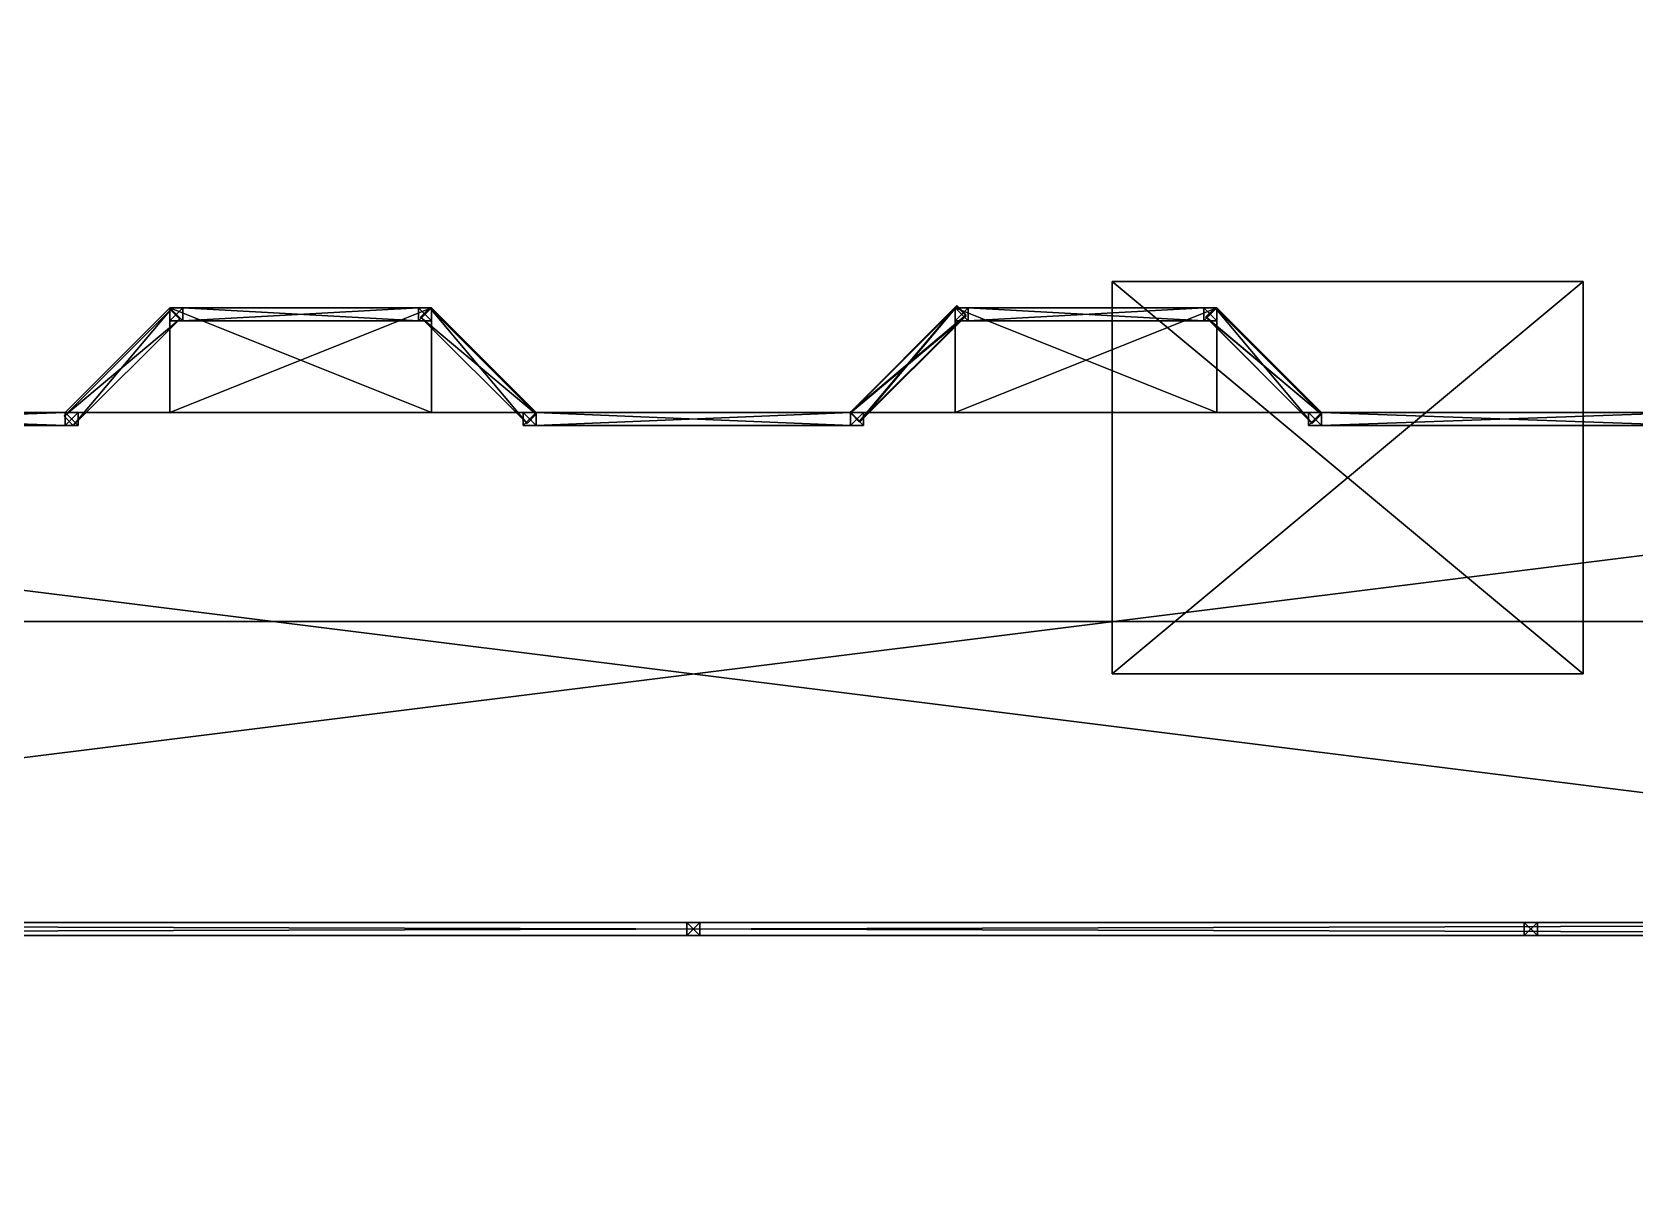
# Model space of a CAD drawing. Extents: x -6144 to 9632, y -5120 to 9632.
# Drawn here: x -1226.1 to -736.2, y -3437.8 to -3083.7 of the extents above; entities that cross this region are included whole.
import ezdxf

# ---------------------------------------------------------------- set-up
doc = ezdxf.new("R2010")
doc.units = 0

msp = doc.modelspace()

# ---------------------------------------------------------------- meshes
at = {"layer": 'OBJECT001', "color": 50}
mesh = msp.add_polyface(dxfattribs=at)
corners = [(-2233, -1429, 4992), (-2233, -1429, -10688), (-2155, -1351, -10688), (-2155, -1351, 4992), (-2155, -3769, 4992), (-2155, -3769, -10688), (-2233, -3691, -10688), (-2233, -3691, 4992), (185, -3691, 4992), (185, -3691, -10688), (107, -3769, -10688), (107, -3769, 4992), (107, -1351, 4992), (107, -1351, -10688), (185, -1429, -10688), (185, -1429, 4992)]
mesh.append_faces([[corners[k] for k in face] for face in [(1, 3, 0), (5, 7, 4), (9, 11, 8), (13, 15, 12), (6, 0, 7), (14, 8, 15), (10, 4, 11), (2, 12, 3), (1, 13, 2), (11, 15, 8)]], dxfattribs={"vtx0": -1})
mesh.append_faces([[corners[k] for k in face] for face in [(1, 5, 10), (1, 10, 9), (1, 9, 14), (1, 14, 13), (11, 7, 0), (11, 0, 3), (11, 3, 12), (11, 12, 15)]], dxfattribs={"vtx0": -1, "vtx2": -1})
mesh.append_faces([[corners[k] for k in face] for face in [(1, 2, 3), (5, 6, 7), (9, 10, 11), (13, 14, 15), (6, 1, 0), (14, 9, 8), (10, 5, 4), (2, 13, 12), (1, 6, 5), (11, 4, 7)]], dxfattribs={"vtx2": -1})
at = {"layer": 'OBJECT1018', "color": 50}
mesh = msp.add_polyface(dxfattribs=at)
corners = [(-1104.527344, -3168, 5356), (-1107.357178, -3170.830078, 5356), (-1074.832031, -3203.359375, 5356), (-1072, -3200.53125, 5356), (-1072, -3200.523438, 5360), (-1074.829834, -3203.357178, 5360), (-1107.359375, -3170.828125, 5360), (-1104.527344, -3168, 5360)]
mesh.append_faces([[corners[k] for k in face] for face in [(1, 3, 0), (5, 7, 4), (0, 6, 1), (2, 4, 3), (3, 7, 0), (1, 5, 2)]], dxfattribs={"vtx0": -1})
mesh.append_faces([[corners[k] for k in face] for face in [(1, 2, 3), (5, 6, 7), (0, 7, 6), (2, 5, 4), (3, 4, 7), (1, 6, 5)]], dxfattribs={"vtx2": -1})
at = {"layer": 'OBJECT1028', "color": 50}
mesh = msp.add_polyface(dxfattribs=at)
corners = [(-1076, -3204, 5360), (-1076, -3204, 5104), (-1076, -3200, 5104), (-1076, -3200, 5360), (-1072, -3200, 5360), (-1072, -3200, 5104), (-1072, -3204, 5104), (-1072, -3204, 5360)]
mesh.append_faces([[corners[k] for k in face] for face in [(1, 3, 0), (5, 7, 4), (6, 0, 7), (2, 4, 3), (1, 5, 2), (3, 7, 0)]], dxfattribs={"vtx0": -1})
mesh.append_faces([[corners[k] for k in face] for face in [(1, 2, 3), (5, 6, 7), (6, 1, 0), (2, 5, 4), (1, 6, 5), (3, 4, 7)]], dxfattribs={"vtx2": -1})
at = {"layer": 'OBJECT1048', "color": 50}
mesh = msp.add_polyface(dxfattribs=at)
corners = [(-1026, -3360, 5316), (-1026, -3360, 5104), (-1026, -3356, 5104), (-1026, -3356, 5316), (-1022, -3356, 5316), (-1022, -3356, 5104), (-1022, -3360, 5104), (-1022, -3360, 5316)]
mesh.append_faces([[corners[k] for k in face] for face in [(1, 3, 0), (5, 7, 4), (6, 0, 7), (2, 4, 3), (1, 5, 2), (3, 7, 0)]], dxfattribs={"vtx0": -1})
mesh.append_faces([[corners[k] for k in face] for face in [(1, 2, 3), (5, 6, 7), (6, 1, 0), (2, 5, 4), (1, 6, 5), (3, 4, 7)]], dxfattribs={"vtx2": -1})
at = {"layer": 'OBJECT1083', "color": 50}
mesh = msp.add_polyface(dxfattribs=at)
corners = [(-1328, -3204, 5312), (-1328, -3204, 5280), (-1328, -3200, 5280), (-1328, -3200, 5312), (-1216, -3200, 5312), (-1216, -3200, 5280), (-1216, -3204, 5280), (-1216, -3204, 5312)]
mesh.append_faces([[corners[k] for k in face] for face in [(1, 3, 0), (5, 7, 4), (6, 0, 7), (2, 4, 3), (1, 5, 2), (3, 7, 0)]], dxfattribs={"vtx0": -1})
mesh.append_faces([[corners[k] for k in face] for face in [(1, 2, 3), (5, 6, 7), (6, 1, 0), (2, 5, 4), (1, 6, 5), (3, 4, 7)]], dxfattribs={"vtx2": -1})
at = {"layer": 'OBJECT1085', "color": 50}
mesh = msp.add_polyface(dxfattribs=at)
corners = [(-1328, -3204, 5316), (-1328, -3204, 5312), (-1328, -3200, 5312), (-1328, -3200, 5316), (-1216, -3200, 5316), (-1216, -3200, 5312), (-1216, -3204, 5312), (-1216, -3204, 5316)]
mesh.append_faces([[corners[k] for k in face] for face in [(1, 3, 0), (5, 7, 4), (6, 0, 7), (2, 4, 3), (1, 5, 2), (3, 7, 0)]], dxfattribs={"vtx0": -1})
mesh.append_faces([[corners[k] for k in face] for face in [(1, 2, 3), (5, 6, 7), (6, 1, 0), (2, 5, 4), (1, 6, 5), (3, 4, 7)]], dxfattribs={"vtx2": -1})
at = {"layer": 'OBJECT1093', "color": 50}
mesh = msp.add_polyface(dxfattribs=at)
corners = [(-1713, -3360, 5312), (-1713, -3360, 5280), (-1713, -3356, 5280), (-1713, -3356, 5312), (-335, -3356, 5312), (-335, -3356, 5280), (-335, -3360, 5280), (-335, -3360, 5312)]
mesh.append_faces([[corners[k] for k in face] for face in [(1, 3, 0), (5, 7, 4), (6, 0, 7), (2, 4, 3), (1, 5, 2), (3, 7, 0)]], dxfattribs={"vtx0": -1})
mesh.append_faces([[corners[k] for k in face] for face in [(1, 2, 3), (5, 6, 7), (6, 1, 0), (2, 5, 4), (1, 6, 5), (3, 4, 7)]], dxfattribs={"vtx2": -1})
at = {"layer": 'OBJECT1122', "color": 50}
mesh = msp.add_polyface(dxfattribs=at)
corners = [(-973.174622, -3203, 5316), (-973.172668, -3203, 5312), (-976, -3200.165527, 5312), (-976, -3200.16748, 5316), (-940.644531, -3170.46875, 5312), (-940.644287, -3170.468994, 5316), (-943.472961, -3167.636475, 5312), (-943.472656, -3167.632813, 5316)]
mesh.append_faces([[corners[k] for k in face] for face in [(1, 3, 0), (1, 5, 4), (2, 7, 3), (2, 4, 6), (0, 7, 5), (6, 5, 7)]], dxfattribs={"vtx0": -1})
mesh.append_faces([[corners[k] for k in face] for face in [(1, 2, 3), (1, 0, 5), (2, 6, 7), (2, 1, 4), (0, 3, 7), (6, 4, 5)]], dxfattribs={"vtx2": -1})
at = {"layer": 'OBJECT1132', "color": 50}
mesh = msp.add_polyface(dxfattribs=at)
corners = [(-1072, -3204, 5312), (-1072, -3204, 5280), (-1072, -3200, 5280), (-1072, -3200, 5312), (-976, -3200, 5312), (-976, -3200, 5280), (-976, -3204, 5280), (-976, -3204, 5312)]
mesh.append_faces([[corners[k] for k in face] for face in [(1, 3, 0), (5, 7, 4), (6, 0, 7), (2, 4, 3), (1, 5, 2), (3, 7, 0)]], dxfattribs={"vtx0": -1})
mesh.append_faces([[corners[k] for k in face] for face in [(1, 2, 3), (5, 6, 7), (6, 1, 0), (2, 5, 4), (1, 6, 5), (3, 4, 7)]], dxfattribs={"vtx2": -1})
at = {"layer": 'OBJECT1152', "color": 50}
mesh = msp.add_polyface(dxfattribs=at)
corners = [(-766, -3360, 5104), (-770, -3360, 5104), (-770, -3360, 5316), (-766, -3360, 5316), (-770, -3356, 5104), (-766, -3356, 5104), (-766, -3356, 5316), (-770, -3356, 5316)]
mesh.append_faces([[corners[k] for k in face] for face in [(1, 3, 0), (5, 7, 4), (4, 0, 5), (2, 6, 3), (1, 7, 2), (5, 3, 6)]], dxfattribs={"vtx0": -1})
mesh.append_faces([[corners[k] for k in face] for face in [(1, 2, 3), (5, 6, 7), (4, 1, 0), (2, 7, 6), (1, 4, 7), (5, 0, 3)]], dxfattribs={"vtx2": -1})
at = {"layer": 'OBJECT1183', "color": 50}
mesh = msp.add_polyface(dxfattribs=at)
corners = [(-1108, -3172, 5312), (-1180, -3172, 5312), (-1180, -3172, 5316), (-1108, -3172, 5316), (-1180, -3168, 5312), (-1108, -3168, 5312), (-1108, -3168, 5316), (-1180, -3168, 5316)]
mesh.append_faces([[corners[k] for k in face] for face in [(1, 3, 0), (5, 7, 4), (4, 0, 5), (2, 6, 3), (1, 7, 2), (5, 3, 6)]], dxfattribs={"vtx0": -1})
mesh.append_faces([[corners[k] for k in face] for face in [(1, 2, 3), (5, 6, 7), (4, 1, 0), (2, 7, 6), (1, 4, 7), (5, 0, 3)]], dxfattribs={"vtx2": -1})
at = {"layer": 'OBJECT1200', "color": 50}
mesh = msp.add_polyface(dxfattribs=at)
corners = [(-1713, -3360, 5316), (-1713, -3360, 5312), (-1713, -3356, 5312), (-1713, -3356, 5316), (-335, -3356, 5316), (-335, -3356, 5312), (-335, -3360, 5312), (-335, -3360, 5316)]
mesh.append_faces([[corners[k] for k in face] for face in [(1, 3, 0), (5, 7, 4), (6, 0, 7), (2, 4, 3), (1, 5, 2), (3, 7, 0)]], dxfattribs={"vtx0": -1})
mesh.append_faces([[corners[k] for k in face] for face in [(1, 2, 3), (5, 6, 7), (6, 1, 0), (2, 5, 4), (1, 6, 5), (3, 4, 7)]], dxfattribs={"vtx2": -1})
at = {"layer": 'OBJECT1204', "color": 50}
mesh = msp.add_polyface(dxfattribs=at)
corners = [(-1216, -3204, 5360), (-1216, -3204, 5104), (-1216, -3200, 5104), (-1216, -3200, 5360), (-1212, -3200, 5360), (-1212, -3200, 5104), (-1212, -3204, 5104), (-1212, -3204, 5360)]
mesh.append_faces([[corners[k] for k in face] for face in [(1, 3, 0), (5, 7, 4), (6, 0, 7), (2, 4, 3), (1, 5, 2), (3, 7, 0)]], dxfattribs={"vtx0": -1})
mesh.append_faces([[corners[k] for k in face] for face in [(1, 2, 3), (5, 6, 7), (6, 1, 0), (2, 5, 4), (1, 6, 5), (3, 4, 7)]], dxfattribs={"vtx2": -1})
at = {"layer": 'OBJECT1257', "color": 50}
mesh = msp.add_polyface(dxfattribs=at)
corners = [(-832, -3204, 5312), (-832, -3204, 5280), (-832, -3200, 5280), (-832, -3200, 5312), (-720, -3200, 5312), (-720, -3200, 5280), (-720, -3204, 5280), (-720, -3204, 5312)]
mesh.append_faces([[corners[k] for k in face] for face in [(1, 3, 0), (5, 7, 4), (6, 0, 7), (2, 4, 3), (1, 5, 2), (3, 7, 0)]], dxfattribs={"vtx0": -1})
mesh.append_faces([[corners[k] for k in face] for face in [(1, 2, 3), (5, 6, 7), (6, 1, 0), (2, 5, 4), (1, 6, 5), (3, 4, 7)]], dxfattribs={"vtx2": -1})
at = {"layer": 'OBJECT1267', "color": 50}
mesh = msp.add_polyface(dxfattribs=at)
corners = [(-973.171875, -3203, 5312), (-976, -3200.167969, 5312), (-943.472656, -3167.636719, 5312), (-940.640625, -3170.472656, 5312), (-940.644531, -3170.46875, 5280), (-943.472839, -3167.636475, 5280), (-976, -3200.162109, 5280), (-973.169922, -3203, 5280)]
mesh.append_faces([[corners[k] for k in face] for face in [(1, 3, 0), (3, 5, 4), (1, 7, 6), (0, 4, 7), (2, 6, 5), (7, 5, 6)]], dxfattribs={"vtx0": -1})
mesh.append_faces([[corners[k] for k in face] for face in [(1, 2, 3), (3, 2, 5), (1, 0, 7), (0, 3, 4), (2, 1, 6), (7, 4, 5)]], dxfattribs={"vtx2": -1})
at = {"layer": 'OBJECT1292', "color": 50}
mesh = msp.add_polyface(dxfattribs=at)
corners = [(-1181, -3171.472656, 5280), (-1213.527466, -3204, 5280), (-1213.527344, -3204, 5312), (-1181, -3171.472656, 5312), (-1216.359375, -3201.171875, 5280), (-1183.828125, -3168.640625, 5280), (-1183.832031, -3168.644531, 5312), (-1216.357422, -3201.169922, 5312)]
mesh.append_faces([[corners[k] for k in face] for face in [(1, 3, 0), (5, 7, 4), (4, 0, 5), (2, 6, 3), (5, 3, 6), (1, 7, 2)]], dxfattribs={"vtx0": -1})
mesh.append_faces([[corners[k] for k in face] for face in [(1, 2, 3), (5, 6, 7), (4, 1, 0), (2, 7, 6), (5, 0, 3), (1, 4, 7)]], dxfattribs={"vtx2": -1})
at = {"layer": 'OBJECT1344', "color": 50}
mesh = msp.add_polyface(dxfattribs=at)
corners = [(-1213.527344, -3204, 5360), (-1213.527344, -3204, 5356), (-1216.355469, -3201.167969, 5356), (-1216.355469, -3201.167969, 5360), (-1183.831543, -3168.642334, 5360), (-1183.831543, -3168.642334, 5356), (-1181, -3171.471191, 5356), (-1181, -3171.471191, 5360)]
mesh.append_faces([[corners[k] for k in face] for face in [(1, 3, 0), (5, 7, 4), (6, 0, 7), (2, 4, 3), (1, 5, 2), (3, 7, 0)]], dxfattribs={"vtx0": -1})
mesh.append_faces([[corners[k] for k in face] for face in [(1, 2, 3), (5, 6, 7), (6, 1, 0), (2, 5, 4), (1, 6, 5), (3, 4, 7)]], dxfattribs={"vtx2": -1})
at = {"layer": 'OBJECT1361', "color": 50}
mesh = msp.add_polyface(dxfattribs=at)
corners = [(-976, -3204, 5360), (-976, -3204, 5104), (-976, -3200, 5104), (-976, -3200, 5360), (-972, -3200, 5360), (-972, -3200, 5104), (-972, -3204, 5104), (-972, -3204, 5360)]
mesh.append_faces([[corners[k] for k in face] for face in [(1, 3, 0), (5, 7, 4), (6, 0, 7), (2, 4, 3), (1, 5, 2), (3, 7, 0)]], dxfattribs={"vtx0": -1})
mesh.append_faces([[corners[k] for k in face] for face in [(1, 2, 3), (5, 6, 7), (6, 1, 0), (2, 5, 4), (1, 6, 5), (3, 4, 7)]], dxfattribs={"vtx2": -1})
at = {"layer": 'OBJECT1372', "color": 50}
mesh = msp.add_polyface(dxfattribs=at)
corners = [(-940, -3172, 5360), (-940, -3172, 5356), (-940, -3168, 5356), (-940, -3168, 5360), (-868, -3168, 5360), (-868, -3168, 5356), (-868, -3172, 5356), (-868, -3172, 5360)]
mesh.append_faces([[corners[k] for k in face] for face in [(1, 3, 0), (5, 7, 4), (6, 0, 7), (2, 4, 3), (1, 5, 2), (3, 7, 0)]], dxfattribs={"vtx0": -1})
mesh.append_faces([[corners[k] for k in face] for face in [(1, 2, 3), (5, 6, 7), (6, 1, 0), (2, 5, 4), (1, 6, 5), (3, 4, 7)]], dxfattribs={"vtx2": -1})
at = {"layer": 'OBJECT1377', "color": 50}
mesh = msp.add_polyface(dxfattribs=at)
corners = [(-864.527344, -3168, 5312), (-832, -3200.53125, 5312), (-832, -3200.53125, 5316), (-864.527344, -3168, 5316), (-834.820313, -3203.359375, 5312), (-867.356873, -3170.827637, 5312), (-867.363281, -3170.824219, 5316), (-834.829651, -3203.360596, 5316)]
mesh.append_faces([[corners[k] for k in face] for face in [(1, 3, 0), (1, 5, 4), (3, 7, 6), (0, 6, 5), (1, 7, 2), (5, 7, 4)]], dxfattribs={"vtx0": -1})
mesh.append_faces([[corners[k] for k in face] for face in [(1, 2, 3), (1, 0, 5), (3, 2, 7), (0, 3, 6), (1, 4, 7), (5, 6, 7)]], dxfattribs={"vtx2": -1})
at = {"layer": 'OBJECT1430', "color": 50}
mesh = msp.add_polyface(dxfattribs=at)
corners = [(-832, -3204, 5316), (-832, -3204, 5312), (-832, -3200, 5312), (-832, -3200, 5316), (-720, -3200, 5316), (-720, -3200, 5312), (-720, -3204, 5312), (-720, -3204, 5316)]
mesh.append_faces([[corners[k] for k in face] for face in [(1, 3, 0), (5, 7, 4), (6, 0, 7), (2, 4, 3), (1, 5, 2), (3, 7, 0)]], dxfattribs={"vtx0": -1})
mesh.append_faces([[corners[k] for k in face] for face in [(1, 2, 3), (5, 6, 7), (6, 1, 0), (2, 5, 4), (1, 6, 5), (3, 4, 7)]], dxfattribs={"vtx2": -1})
at = {"layer": 'OBJECT1439', "color": 50}
mesh = msp.add_polyface(dxfattribs=at)
corners = [(-1180, -3172, 5360), (-1180, -3172, 5356), (-1180, -3168, 5356), (-1180, -3168, 5360), (-1108, -3168, 5360), (-1108, -3168, 5356), (-1108, -3172, 5356), (-1108, -3172, 5360)]
mesh.append_faces([[corners[k] for k in face] for face in [(1, 3, 0), (5, 7, 4), (6, 0, 7), (2, 4, 3), (1, 5, 2), (3, 7, 0)]], dxfattribs={"vtx0": -1})
mesh.append_faces([[corners[k] for k in face] for face in [(1, 2, 3), (5, 6, 7), (6, 1, 0), (2, 5, 4), (1, 6, 5), (3, 4, 7)]], dxfattribs={"vtx2": -1})
at = {"layer": 'OBJECT1445', "color": 50}
mesh = msp.add_polyface(dxfattribs=at)
corners = [(-1074.828125, -3203.359375, 5312), (-1107.359375, -3170.828125, 5312), (-1107.359375, -3170.828125, 5316), (-1074.828125, -3203.359375, 5316), (-1104.527344, -3168, 5312), (-1072, -3200.529297, 5312), (-1072, -3200.53125, 5316), (-1104.53125, -3168, 5316)]
mesh.append_faces([[corners[k] for k in face] for face in [(1, 3, 0), (5, 7, 4), (0, 4, 1), (2, 6, 3), (1, 7, 2), (5, 3, 6)]], dxfattribs={"vtx0": -1})
mesh.append_faces([[corners[k] for k in face] for face in [(1, 2, 3), (5, 6, 7), (0, 5, 4), (2, 7, 6), (1, 4, 7), (5, 0, 3)]], dxfattribs={"vtx2": -1})
at = {"layer": 'OBJECT1454', "color": 50}
mesh = msp.add_polyface(dxfattribs=at)
corners = [(-1184, -3172, 5360), (-1184, -3172, 5104), (-1184, -3168, 5104), (-1184, -3168, 5360), (-1180, -3168, 5360), (-1180, -3168, 5104), (-1180, -3172, 5104), (-1180, -3172, 5360)]
mesh.append_faces([[corners[k] for k in face] for face in [(1, 3, 0), (5, 7, 4), (6, 0, 7), (2, 4, 3), (1, 5, 2), (3, 7, 0)]], dxfattribs={"vtx0": -1})
mesh.append_faces([[corners[k] for k in face] for face in [(1, 2, 3), (5, 6, 7), (6, 1, 0), (2, 5, 4), (1, 6, 5), (3, 4, 7)]], dxfattribs={"vtx2": -1})
at = {"layer": 'OBJECT1550', "color": 50}
mesh = msp.add_polyface(dxfattribs=at)
corners = [(-1216.355469, -3201.167969, 5312), (-1213.527344, -3204, 5312), (-1181, -3171.476563, 5312), (-1183.829956, -3168.642578, 5312), (-1213.527344, -3204, 5316), (-1216.355469, -3201.167969, 5316), (-1183.832031, -3168.636719, 5316), (-1181, -3171.472656, 5316)]
mesh.append_faces([[corners[k] for k in face] for face in [(1, 3, 0), (5, 7, 4), (2, 6, 3), (0, 4, 1), (1, 7, 2), (3, 5, 0)]], dxfattribs={"vtx0": -1})
mesh.append_faces([[corners[k] for k in face] for face in [(1, 2, 3), (5, 6, 7), (2, 7, 6), (0, 5, 4), (1, 4, 7), (3, 6, 5)]], dxfattribs={"vtx2": -1})
at = {"layer": 'OBJECT1554', "color": 50}
mesh = msp.add_polyface(dxfattribs=at)
corners = [(-940, -3172, 5316), (-940, -3172, 5312), (-940, -3168, 5312), (-940, -3168, 5316), (-868, -3168, 5316), (-868, -3168, 5312), (-868, -3172, 5312), (-868, -3172, 5316)]
mesh.append_faces([[corners[k] for k in face] for face in [(1, 3, 0), (5, 7, 4), (6, 0, 7), (2, 4, 3), (1, 5, 2), (3, 7, 0)]], dxfattribs={"vtx0": -1})
mesh.append_faces([[corners[k] for k in face] for face in [(1, 2, 3), (5, 6, 7), (6, 1, 0), (2, 5, 4), (1, 6, 5), (3, 4, 7)]], dxfattribs={"vtx2": -1})
at = {"layer": 'OBJECT1567', "color": 50}
mesh = msp.add_polyface(dxfattribs=at)
corners = [(-973.169495, -3202.7229, 5360), (-973.169495, -3202.7229, 5356), (-976, -3199.891357, 5356), (-976, -3199.893311, 5360), (-940.64563, -3170.190674, 5356), (-940.644714, -3170.189697, 5360), (-943.471313, -3167.363037, 5360), (-943.474182, -3167.362061, 5356)]
mesh.append_faces([[corners[k] for k in face] for face in [(1, 3, 0), (5, 7, 4), (4, 0, 5), (2, 6, 3), (1, 7, 2), (3, 5, 0)]], dxfattribs={"vtx0": -1})
mesh.append_faces([[corners[k] for k in face] for face in [(1, 2, 3), (5, 6, 7), (4, 1, 0), (2, 7, 6), (1, 4, 7), (3, 6, 5)]], dxfattribs={"vtx2": -1})
at = {"layer": 'OBJECT1572', "color": 50}
mesh = msp.add_polyface(dxfattribs=at)
corners = [(-940, -3172, 5104), (-944, -3172, 5104), (-944, -3172, 5360), (-940, -3172, 5360), (-944, -3168, 5104), (-940, -3168, 5104), (-940, -3168, 5360), (-944, -3168, 5360)]
mesh.append_faces([[corners[k] for k in face] for face in [(1, 3, 0), (5, 7, 4), (4, 0, 5), (2, 6, 3), (1, 7, 2), (5, 3, 6)]], dxfattribs={"vtx0": -1})
mesh.append_faces([[corners[k] for k in face] for face in [(1, 2, 3), (5, 6, 7), (4, 1, 0), (2, 7, 6), (1, 4, 7), (5, 0, 3)]], dxfattribs={"vtx2": -1})
at = {"layer": 'OBJECT1616', "color": 50}
mesh = msp.add_polyface(dxfattribs=at)
corners = [(-1108, -3172, 5360), (-1108, -3172, 5104), (-1108, -3168, 5104), (-1108, -3168, 5360), (-1104, -3168, 5360), (-1104, -3168, 5104), (-1104, -3172, 5104), (-1104, -3172, 5360)]
mesh.append_faces([[corners[k] for k in face] for face in [(1, 3, 0), (5, 7, 4), (6, 0, 7), (2, 4, 3), (1, 5, 2), (3, 7, 0)]], dxfattribs={"vtx0": -1})
mesh.append_faces([[corners[k] for k in face] for face in [(1, 2, 3), (5, 6, 7), (6, 1, 0), (2, 5, 4), (1, 6, 5), (3, 4, 7)]], dxfattribs={"vtx2": -1})
at = {"layer": 'OBJECT1629', "color": 50}
mesh = msp.add_polyface(dxfattribs=at)
corners = [(-836, -3204, 5360), (-836, -3204, 5104), (-836, -3200, 5104), (-836, -3200, 5360), (-832, -3200, 5360), (-832, -3200, 5104), (-832, -3204, 5104), (-832, -3204, 5360)]
mesh.append_faces([[corners[k] for k in face] for face in [(1, 3, 0), (5, 7, 4), (6, 0, 7), (2, 4, 3), (1, 5, 2), (3, 7, 0)]], dxfattribs={"vtx0": -1})
mesh.append_faces([[corners[k] for k in face] for face in [(1, 2, 3), (5, 6, 7), (6, 1, 0), (2, 5, 4), (1, 6, 5), (3, 4, 7)]], dxfattribs={"vtx2": -1})
at = {"layer": 'OBJECT1638', "color": 50}
mesh = msp.add_polyface(dxfattribs=at)
corners = [(-1107.359497, -3170.828125, 5312), (-1107.357544, -3170.830078, 5280), (-1104.529419, -3168, 5280), (-1104.531372, -3168, 5312), (-1072, -3200.53125, 5312), (-1072, -3200.529297, 5280), (-1074.829956, -3203.357422, 5280), (-1074.828003, -3203.359375, 5312)]
mesh.append_faces([[corners[k] for k in face] for face in [(1, 3, 0), (5, 7, 4), (6, 0, 7), (2, 4, 3), (1, 5, 2), (7, 3, 4)]], dxfattribs={"vtx0": -1})
mesh.append_faces([[corners[k] for k in face] for face in [(1, 2, 3), (5, 6, 7), (6, 1, 0), (2, 5, 4), (1, 6, 5), (7, 0, 3)]], dxfattribs={"vtx2": -1})
at = {"layer": 'OBJECT1656', "color": 50}
mesh = msp.add_polyface(dxfattribs=at)
corners = [(-832, -3200.535156, 5360), (-834.828003, -3203.359375, 5360), (-867.351563, -3170.828125, 5360), (-864.53125, -3168, 5360), (-864.533203, -3168, 5356), (-867.3573, -3170.825928, 5356), (-834.830078, -3203.357422, 5356), (-832, -3200.529297, 5356)]
mesh.append_faces([[corners[k] for k in face] for face in [(1, 3, 0), (3, 5, 4), (1, 7, 6), (0, 4, 7), (2, 6, 5), (5, 7, 4)]], dxfattribs={"vtx0": -1})
mesh.append_faces([[corners[k] for k in face] for face in [(1, 2, 3), (3, 2, 5), (1, 0, 7), (0, 3, 4), (2, 1, 6), (5, 6, 7)]], dxfattribs={"vtx2": -1})
at = {"layer": 'OBJECT1670', "color": 50}
mesh = msp.add_polyface(dxfattribs=at)
corners = [(-864.527344, -3168, 5280), (-867.359375, -3170.832031, 5280), (-834.824219, -3203.359375, 5280), (-832, -3200.532227, 5280), (-832, -3200.523438, 5312), (-834.828125, -3203.355469, 5312), (-867.355469, -3170.832031, 5312), (-864.526245, -3168, 5312)]
mesh.append_faces([[corners[k] for k in face] for face in [(1, 3, 0), (5, 7, 4), (0, 6, 1), (2, 4, 3), (1, 5, 2), (3, 7, 0)]], dxfattribs={"vtx0": -1})
mesh.append_faces([[corners[k] for k in face] for face in [(1, 2, 3), (5, 6, 7), (0, 7, 6), (2, 5, 4), (1, 6, 5), (3, 4, 7)]], dxfattribs={"vtx2": -1})
at = {"layer": 'OBJECT181', "color": 50}
mesh = msp.add_polyface(dxfattribs=at)
corners = [(-2304, -1280, -11360), (2304, -1280, -11360), (2304, -1280, -11328), (-2304, -1280, -11328), (-2304, -4224, -11360), (2304, -4224, -11360), (-2304, -4224, -11328), (2304, -4224, -11328)]
mesh.append_faces([[corners[k] for k in face] for face in [(1, 3, 0), (0, 5, 1), (3, 7, 6), (0, 6, 4), (1, 7, 2), (4, 7, 5)]], dxfattribs={"vtx0": -1})
mesh.append_faces([[corners[k] for k in face] for face in [(1, 2, 3), (0, 4, 5), (3, 2, 7), (0, 3, 6), (1, 5, 7), (4, 6, 7)]], dxfattribs={"vtx2": -1})
at = {"layer": 'OBJECT354', "color": 50}
mesh = msp.add_polyface(dxfattribs=at)
corners = [(-2155, -3691, 5104), (-2155, -3691, 4992), (-2155, -1429, 4992), (-2155, -1429, 5104), (107, -1429, 5104), (107, -1429, 4992), (107, -3691, 4992), (107, -3691, 5104)]
mesh.append_faces([[corners[k] for k in face] for face in [(1, 3, 0), (5, 7, 4), (6, 0, 7), (2, 4, 3), (1, 5, 2), (3, 7, 0)]], dxfattribs={"vtx0": -1})
mesh.append_faces([[corners[k] for k in face] for face in [(1, 2, 3), (5, 6, 7), (6, 1, 0), (2, 5, 4), (1, 6, 5), (3, 4, 7)]], dxfattribs={"vtx2": -1})
at = {"layer": 'OBJECT355', "color": 50}
mesh = msp.add_polyface(dxfattribs=at)
corners = [(-6144, -5120, 9664), (-6144, -5120, 9408), (-6144, 3840, 9408), (-6144, 3840, 9664), (2560, 3840, 9664), (2560, 3840, 9408), (2560, -5120, 9408), (2560, -5120, 9664)]
mesh.append_faces([[corners[k] for k in face] for face in [(1, 3, 0), (5, 7, 4), (6, 0, 7), (2, 4, 3), (1, 5, 2), (3, 7, 0)]], dxfattribs={"vtx0": -1})
mesh.append_faces([[corners[k] for k in face] for face in [(1, 2, 3), (5, 6, 7), (6, 1, 0), (2, 5, 4), (1, 6, 5), (3, 4, 7)]], dxfattribs={"vtx2": -1})
at = {"layer": 'OBJECT356', "color": 50}
mesh = msp.add_polyface(dxfattribs=at)
corners = [(2560, -5120, -11616), (-6144, -5120, -11616), (-6144, -5120, -11360), (2560, -5120, -11360), (-6144, 3840, -11616), (2560, 3840, -11616), (2560, 3840, -11360), (-6144, 3840, -11360)]
mesh.append_faces([[corners[k] for k in face] for face in [(1, 3, 0), (5, 7, 4), (4, 0, 5), (2, 6, 3), (1, 7, 2), (5, 3, 6)]], dxfattribs={"vtx0": -1})
mesh.append_faces([[corners[k] for k in face] for face in [(1, 2, 3), (5, 6, 7), (4, 1, 0), (2, 7, 6), (1, 4, 7), (5, 0, 3)]], dxfattribs={"vtx2": -1})
at = {"layer": 'OBJECT551', "color": 50}
mesh = msp.add_polyface(dxfattribs=at)
corners = [(-864, -3200, 5280), (-864, -3200, 5272), (-864, -3168, 5272), (-864, -3168, 5280), (-832, -3200, 5272), (-832, -3200, 5280)]
mesh.append_faces([[corners[k] for k in face] for face in [(1, 4, 2), (0, 3, 5)]])
mesh.append_faces([[corners[k] for k in face] for face in [(1, 3, 0), (1, 5, 4), (2, 5, 3)]], dxfattribs={"vtx0": -1})
mesh.append_faces([[corners[k] for k in face] for face in [(1, 2, 3), (1, 0, 5), (2, 4, 5)]], dxfattribs={"vtx2": -1})
at = {"layer": 'OBJECT552', "color": 50}
mesh = msp.add_polyface(dxfattribs=at)
corners = [(-864, -3168, 5280), (-864, -3168, 5272), (-864, -3200, 5272), (-864, -3200, 5280), (-944, -3200, 5272), (-944, -3200, 5280), (-944, -3168, 5272), (-944, -3168, 5280)]
mesh.append_faces([[corners[k] for k in face] for face in [(1, 3, 0), (2, 5, 3), (1, 7, 6), (2, 6, 4), (0, 5, 7), (4, 7, 5)]], dxfattribs={"vtx0": -1})
mesh.append_faces([[corners[k] for k in face] for face in [(1, 2, 3), (2, 4, 5), (1, 0, 7), (2, 1, 6), (0, 3, 5), (4, 6, 7)]], dxfattribs={"vtx2": -1})
at = {"layer": 'OBJECT553', "color": 50}
mesh = msp.add_polyface(dxfattribs=at)
corners = [(-944, -3168, 5272), (-944, -3200, 5272), (-944, -3200, 5280), (-944, -3168, 5280), (-976, -3200, 5272), (-976, -3200, 5280)]
mesh.append_faces([[corners[k] for k in face] for face in [(1, 0, 4), (2, 5, 3)]])
mesh.append_faces([[corners[k] for k in face] for face in [(1, 3, 0), (1, 5, 2), (4, 3, 5)]], dxfattribs={"vtx0": -1})
mesh.append_faces([[corners[k] for k in face] for face in [(1, 2, 3), (1, 4, 5), (4, 0, 3)]], dxfattribs={"vtx2": -1})
at = {"layer": 'OBJECT554', "color": 50}
mesh = msp.add_polyface(dxfattribs=at)
corners = [(-1072, -3200, 5272), (-1104, -3168, 5272), (-1104, -3200, 5272), (-1104, -3200, 5280), (-1104, -3168, 5280), (-1072, -3200, 5280)]
mesh.append_faces([[corners[k] for k in face] for face in [(1, 2, 0), (4, 5, 3)]])
mesh.append_faces([[corners[k] for k in face] for face in [(0, 4, 1), (1, 3, 2), (2, 5, 0)]], dxfattribs={"vtx0": -1})
mesh.append_faces([[corners[k] for k in face] for face in [(0, 5, 4), (1, 4, 3), (2, 3, 5)]], dxfattribs={"vtx2": -1})
at = {"layer": 'OBJECT555', "color": 50}
mesh = msp.add_polyface(dxfattribs=at)
corners = [(-1184, -3200, 5280), (-1184, -3200, 5272), (-1184, -3168, 5272), (-1184, -3168, 5280), (-1104, -3168, 5280), (-1104, -3168, 5272), (-1104, -3200, 5272), (-1104, -3200, 5280)]
mesh.append_faces([[corners[k] for k in face] for face in [(1, 3, 0), (5, 7, 4), (6, 0, 7), (2, 4, 3), (1, 5, 2), (3, 7, 0)]], dxfattribs={"vtx0": -1})
mesh.append_faces([[corners[k] for k in face] for face in [(1, 2, 3), (5, 6, 7), (6, 1, 0), (2, 5, 4), (1, 6, 5), (3, 4, 7)]], dxfattribs={"vtx2": -1})
at = {"layer": 'OBJECT556', "color": 50}
mesh = msp.add_polyface(dxfattribs=at)
corners = [(-1184, -3168.011719, 5272), (-1184, -3200, 5272), (-1184, -3200, 5280), (-1184, -3168, 5280), (-1216, -3200, 5272), (-1216, -3200, 5280)]
mesh.append_faces([[corners[k] for k in face] for face in [(1, 0, 4), (2, 5, 3)]])
mesh.append_faces([[corners[k] for k in face] for face in [(1, 3, 0), (1, 5, 2), (4, 3, 5)]], dxfattribs={"vtx0": -1})
mesh.append_faces([[corners[k] for k in face] for face in [(1, 2, 3), (1, 4, 5), (4, 0, 3)]], dxfattribs={"vtx2": -1})
at = {"layer": 'OBJECT565', "color": 50}
mesh = msp.add_polyface(dxfattribs=at)
corners = [(-1664, -3360, 5280), (-1664, -3360, 5272), (-1664, -3200, 5272), (-1664, -3200, 5280), (-384, -3200, 5280), (-384, -3200, 5272), (-384, -3360, 5272), (-384, -3360, 5280)]
mesh.append_faces([[corners[k] for k in face] for face in [(1, 3, 0), (5, 7, 4), (6, 0, 7), (2, 4, 3), (1, 5, 2), (3, 7, 0)]], dxfattribs={"vtx0": -1})
mesh.append_faces([[corners[k] for k in face] for face in [(1, 2, 3), (5, 6, 7), (6, 1, 0), (2, 5, 4), (1, 6, 5), (3, 4, 7)]], dxfattribs={"vtx2": -1})
at = {"layer": 'OBJECT734', "color": 50}
mesh = msp.add_polyface(dxfattribs=at)
corners = [(-5888, -4864, -320), (-5888, -4864, -576), (-5888, 3584, -576), (-5888, 3584, -320), (2304, 3584, -320), (2304, 3584, -576), (2304, -4864, -576), (2304, -4864, -320)]
mesh.append_faces([[corners[k] for k in face] for face in [(1, 3, 0), (5, 7, 4), (6, 0, 7), (2, 4, 3), (1, 5, 2), (3, 7, 0)]], dxfattribs={"vtx0": -1})
mesh.append_faces([[corners[k] for k in face] for face in [(1, 2, 3), (5, 6, 7), (6, 1, 0), (2, 5, 4), (1, 6, 5), (3, 4, 7)]], dxfattribs={"vtx2": -1})
at = {"layer": 'OBJECT819', "color": 50}
mesh = msp.add_polyface(dxfattribs=at)
corners = [(-1180, -3172, 5356), (-1180, -3172, 5316), (-1180, -3168, 5316), (-1180, -3168, 5356), (-1108, -3168, 5356), (-1108, -3168, 5316), (-1108, -3172, 5316), (-1108, -3172, 5356)]
mesh.append_faces([[corners[k] for k in face] for face in [(1, 3, 0), (5, 7, 4), (6, 0, 7), (2, 4, 3), (1, 5, 2), (3, 7, 0)]], dxfattribs={"vtx0": -1})
mesh.append_faces([[corners[k] for k in face] for face in [(1, 2, 3), (5, 6, 7), (6, 1, 0), (2, 5, 4), (1, 6, 5), (3, 4, 7)]], dxfattribs={"vtx2": -1})
at = {"layer": 'OBJECT820', "color": 50}
mesh = msp.add_polyface(dxfattribs=at)
corners = [(-1104.523438, -3168, 5316), (-1107.357788, -3170.830322, 5316), (-1074.828125, -3203.355469, 5316), (-1072, -3200.527344, 5316), (-1072, -3200.527344, 5356), (-1074.828369, -3203.359863, 5356), (-1107.355469, -3170.828125, 5356), (-1104.523438, -3168, 5356)]
mesh.append_faces([[corners[k] for k in face] for face in [(1, 3, 0), (5, 7, 4), (0, 6, 1), (2, 4, 3), (3, 7, 0), (1, 5, 2)]], dxfattribs={"vtx0": -1})
mesh.append_faces([[corners[k] for k in face] for face in [(1, 2, 3), (5, 6, 7), (0, 7, 6), (2, 5, 4), (3, 4, 7), (1, 6, 5)]], dxfattribs={"vtx2": -1})
at = {"layer": 'OBJECT821', "color": 50}
mesh = msp.add_polyface(dxfattribs=at)
corners = [(-1181, -3171.46875, 5316), (-1213.53125, -3204, 5316), (-1213.53125, -3204, 5356), (-1181, -3171.470947, 5356), (-1216.359375, -3201.171875, 5316), (-1183.8302, -3168.642822, 5316), (-1183.828125, -3168.640625, 5356), (-1216.359375, -3201.171875, 5356)]
mesh.append_faces([[corners[k] for k in face] for face in [(1, 3, 0), (5, 7, 4), (4, 0, 5), (2, 6, 3), (1, 7, 2), (5, 3, 6)]], dxfattribs={"vtx0": -1})
mesh.append_faces([[corners[k] for k in face] for face in [(1, 2, 3), (5, 6, 7), (4, 1, 0), (2, 7, 6), (1, 4, 7), (5, 0, 3)]], dxfattribs={"vtx2": -1})
at = {"layer": 'OBJECT835', "color": 50}
mesh = msp.add_polyface(dxfattribs=at)
corners = [(-864.527344, -3168, 5316), (-867.356628, -3170.831299, 5316), (-834.828125, -3203.359375, 5316), (-832, -3200.53125, 5316), (-832, -3200.523438, 5356), (-834.835938, -3203.356445, 5356), (-867.359375, -3170.832031, 5356), (-864.53125, -3168, 5356)]
mesh.append_faces([[corners[k] for k in face] for face in [(1, 3, 0), (5, 7, 4), (0, 6, 1), (2, 4, 3), (3, 7, 0), (1, 5, 2)]], dxfattribs={"vtx0": -1})
mesh.append_faces([[corners[k] for k in face] for face in [(1, 2, 3), (5, 6, 7), (0, 7, 6), (2, 5, 4), (3, 4, 7), (1, 6, 5)]], dxfattribs={"vtx2": -1})
at = {"layer": 'OBJECT836', "color": 50}
mesh = msp.add_polyface(dxfattribs=at)
corners = [(-940, -3172, 5356), (-940, -3172, 5316), (-940, -3168, 5316), (-940, -3168, 5356), (-868, -3168, 5356), (-868, -3168, 5316), (-868, -3172, 5316), (-868, -3172, 5356)]
mesh.append_faces([[corners[k] for k in face] for face in [(1, 3, 0), (5, 7, 4), (6, 0, 7), (2, 4, 3), (1, 5, 2), (3, 7, 0)]], dxfattribs={"vtx0": -1})
mesh.append_faces([[corners[k] for k in face] for face in [(1, 2, 3), (5, 6, 7), (6, 1, 0), (2, 5, 4), (1, 6, 5), (3, 4, 7)]], dxfattribs={"vtx2": -1})
at = {"layer": 'OBJECT837', "color": 50}
mesh = msp.add_polyface(dxfattribs=at)
corners = [(-976, -3199.894531, 5316), (-973.171875, -3202.722656, 5316), (-940.648438, -3170.183594, 5316), (-943.468689, -3167.361572, 5316), (-973.175781, -3202.71875, 5356), (-976, -3199.892822, 5356), (-943.46875, -3167.355469, 5356), (-940.648438, -3170.179688, 5356)]
mesh.append_faces([[corners[k] for k in face] for face in [(1, 3, 0), (5, 7, 4), (0, 4, 1), (2, 6, 3), (1, 7, 2), (3, 5, 0)]], dxfattribs={"vtx0": -1})
mesh.append_faces([[corners[k] for k in face] for face in [(1, 2, 3), (5, 6, 7), (0, 5, 4), (2, 7, 6), (1, 4, 7), (3, 6, 5)]], dxfattribs={"vtx2": -1})
at = {"layer": 'OBJECT847', "color": 50}
mesh = msp.add_polyface(dxfattribs=at)
corners = [(-896, -3280, 5184), (-896, -3280, 5104), (-896, -3160, 5104), (-896, -3160, 5184), (-752, -3160, 5184), (-752, -3160, 5104), (-752, -3280, 5104), (-752, -3280, 5184)]
mesh.append_faces([[corners[k] for k in face] for face in [(1, 3, 0), (5, 7, 4), (6, 0, 7), (2, 4, 3), (1, 5, 2), (3, 7, 0)]], dxfattribs={"vtx0": -1})
mesh.append_faces([[corners[k] for k in face] for face in [(1, 2, 3), (5, 6, 7), (6, 1, 0), (2, 5, 4), (1, 6, 5), (3, 4, 7)]], dxfattribs={"vtx2": -1})
at = {"layer": 'OBJECT864', "color": 50}
mesh = msp.add_polyface(dxfattribs=at)
corners = [(-2368, -3264, -11263.597656), (-2368, -3264, -11327.597656), (-2368, -1216, -11327.597656), (-2368, -1216, -11263.599609), (320, -1216, -11263.597656), (320, -1216, -11327.597656), (320, -3264, -11327.597656), (320, -3264, -11263.599609)]
mesh.append_faces([[corners[k] for k in face] for face in [(1, 3, 0), (5, 7, 4), (6, 0, 7), (2, 4, 3), (1, 5, 2), (3, 7, 0)]], dxfattribs={"vtx0": -1})
mesh.append_faces([[corners[k] for k in face] for face in [(1, 2, 3), (5, 6, 7), (6, 1, 0), (2, 5, 4), (1, 6, 5), (3, 4, 7)]], dxfattribs={"vtx2": -1})
at = {"layer": 'OBJECT902', "color": 50}
mesh = msp.add_polyface(dxfattribs=at)
corners = [(-4608, -3584, -10496), (-4608, -3584, -11336), (-4608, 2816, -11336), (-4608, 2816, -10496), (256, 2816, -10496), (256, 2816, -11336), (256, -3584, -11336), (256, -3584, -10496)]
mesh.append_faces([[corners[k] for k in face] for face in [(1, 3, 0), (5, 7, 4), (6, 0, 7), (2, 4, 3), (1, 5, 2), (3, 7, 0)]], dxfattribs={"vtx0": -1})
mesh.append_faces([[corners[k] for k in face] for face in [(1, 2, 3), (5, 6, 7), (6, 1, 0), (2, 5, 4), (1, 6, 5), (3, 4, 7)]], dxfattribs={"vtx2": -1})
at = {"layer": 'OBJECT907', "color": 50}
mesh = msp.add_polyface(dxfattribs=at)
corners = [(-868, -3168, 5104), (-868, -3172, 5104), (-864, -3172, 5104), (-864, -3168, 5104), (-868, -3172, 5360), (-868, -3168, 5360), (-864, -3168, 5360), (-864, -3172, 5360)]
mesh.append_faces([[corners[k] for k in face] for face in [(1, 3, 0), (5, 7, 4), (0, 4, 1), (2, 6, 3), (1, 7, 2), (3, 5, 0)]], dxfattribs={"vtx0": -1})
mesh.append_faces([[corners[k] for k in face] for face in [(1, 2, 3), (5, 6, 7), (0, 5, 4), (2, 7, 6), (1, 4, 7), (3, 6, 5)]], dxfattribs={"vtx2": -1})
at = {"layer": 'OBJECT929', "color": 50}
mesh = msp.add_polyface(dxfattribs=at)
corners = [(-940, -3172, 5312), (-940, -3172, 5280), (-940, -3168, 5280), (-940, -3168, 5312), (-868, -3168, 5312), (-868, -3168, 5280), (-868, -3172, 5280), (-868, -3172, 5312)]
mesh.append_faces([[corners[k] for k in face] for face in [(1, 3, 0), (5, 7, 4), (6, 0, 7), (2, 4, 3), (1, 5, 2), (3, 7, 0)]], dxfattribs={"vtx0": -1})
mesh.append_faces([[corners[k] for k in face] for face in [(1, 2, 3), (5, 6, 7), (6, 1, 0), (2, 5, 4), (1, 6, 5), (3, 4, 7)]], dxfattribs={"vtx2": -1})
at = {"layer": 'OBJECT968', "color": 50}
mesh = msp.add_polyface(dxfattribs=at)
corners = [(-1072, -3204, 5316), (-1072, -3204, 5312), (-1072, -3200, 5312), (-1072, -3200, 5316), (-976, -3200, 5316), (-976, -3200, 5312), (-976, -3204, 5312), (-976, -3204, 5316)]
mesh.append_faces([[corners[k] for k in face] for face in [(1, 3, 0), (5, 7, 4), (6, 0, 7), (2, 4, 3), (1, 5, 2), (3, 7, 0)]], dxfattribs={"vtx0": -1})
mesh.append_faces([[corners[k] for k in face] for face in [(1, 2, 3), (5, 6, 7), (6, 1, 0), (2, 5, 4), (1, 6, 5), (3, 4, 7)]], dxfattribs={"vtx2": -1})
at = {"layer": 'OBJECT987', "color": 50}
mesh = msp.add_polyface(dxfattribs=at)
corners = [(-1180, -3172, 5312), (-1180, -3172, 5280), (-1180, -3168, 5280), (-1180, -3168, 5312), (-1108, -3168, 5312), (-1108, -3168, 5280), (-1108, -3172, 5280), (-1108, -3172, 5312)]
mesh.append_faces([[corners[k] for k in face] for face in [(1, 3, 0), (5, 7, 4), (6, 0, 7), (2, 4, 3), (1, 5, 2), (3, 7, 0)]], dxfattribs={"vtx0": -1})
mesh.append_faces([[corners[k] for k in face] for face in [(1, 2, 3), (5, 6, 7), (6, 1, 0), (2, 5, 4), (1, 6, 5), (3, 4, 7)]], dxfattribs={"vtx2": -1})

doc.saveas('drawing.dxf')
